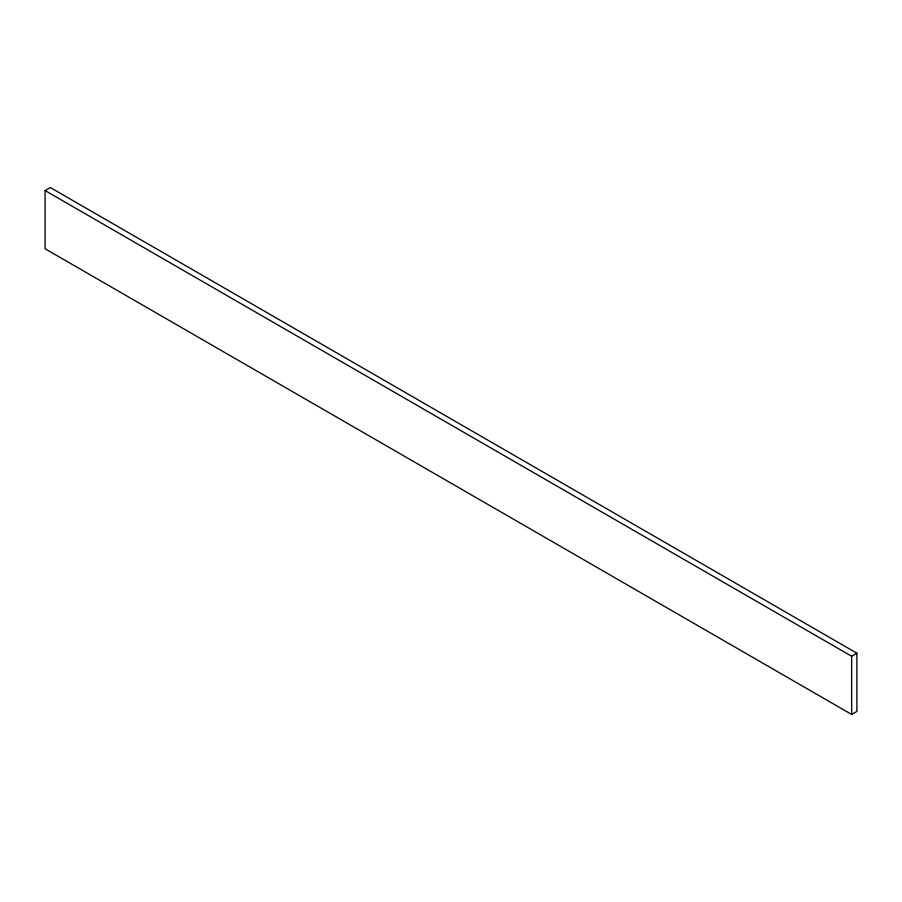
<?xml version="1.0" encoding="UTF-8"?>
<svg xmlns="http://www.w3.org/2000/svg" width="902" height="902" viewBox="0 0 902 902"><rect width="100%" height="100%" fill="white"/><g stroke="black" fill="none" stroke-linecap="round" stroke-linejoin="round"><path stroke-width="1.35" d="M45.1 190.581L50.343 187.548L856.9 653.217L856.9 711.419L851.657 714.452L45.1 248.783L45.1 190.581L851.657 656.239L856.9 653.217M851.657 656.239L851.657 714.452"/></g></svg>
